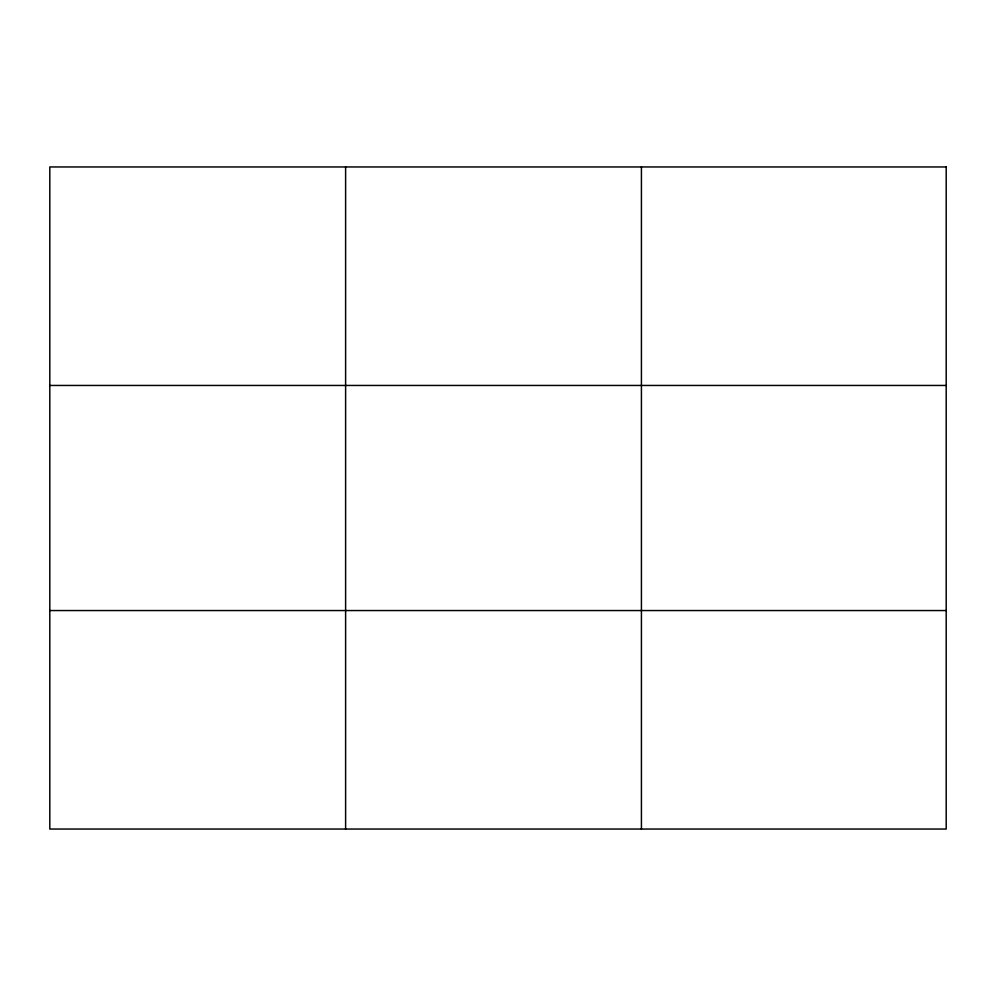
<?xml version="1.0" encoding="UTF-8"?>
<svg xmlns="http://www.w3.org/2000/svg" width="996" height="996" viewBox="0 0 996 996"><rect width="100%" height="100%" fill="white"/><g stroke="black" fill="none" stroke-linecap="round" stroke-linejoin="round"><path stroke-width="1.49" d="M345.612 829.046L345.612 166.954M641.424 829.046L641.424 166.954M49.8 385.452L946.2 385.452M49.8 610.548L946.2 610.548M946.2 166.954L946.2 829.046L49.8 829.046L49.8 166.954L946.2 166.954"/></g></svg>
